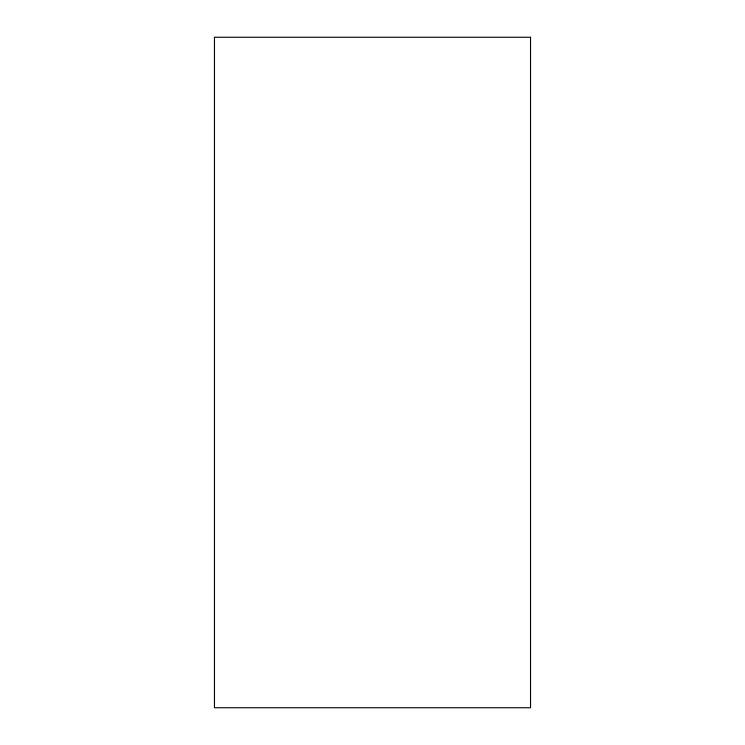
<?xml version="1.0" encoding="UTF-8"?>
<svg xmlns="http://www.w3.org/2000/svg" width="745" height="745" viewBox="0 0 745 745"><rect width="100%" height="100%" fill="white"/><g stroke="black" fill="none" stroke-linecap="round" stroke-linejoin="round"><path stroke-width="1.12" d="M530.542 37.25L214.458 37.25L214.458 707.75L530.542 707.75L530.542 37.25"/></g></svg>
